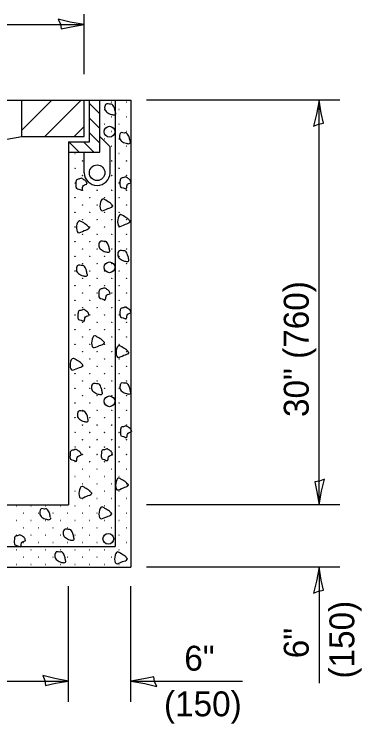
# Model space of a CAD drawing. Extents: x 100793 to 101473, y 99953 to 100393.
# Drawn here: x 101317.5 to 101357.3, y 100174.1 to 100255.3 of the extents above; entities that cross this region are included whole.
import ezdxf

# ---------------------------------------------------------------- set-up
doc = ezdxf.new("R2010")
doc.units = 0
for name, color, linetype in [('Design_PR_Roadway Dimensions', 7, 'Continuous'), ('Drainage_PR', 7, 'Continuous'), ('Level 11', 7, 'Continuous'), ('Level 43', 7, 'Continuous'), ('Level 52', 7, 'Continuous'), ('Removal_Items', 7, 'Continuous'), ('ROW_EX_Private Boundary Items', 7, 'Continuous')]:
    doc.layers.add(name, color=color, linetype=linetype)

msp = doc.modelspace()

# ---------------------------------------------------------------- linework, layer by layer
at = {"layer": 'Drainage_PR'}
for centre in [(101328.709, 100245.215), (101330.388, 100245.215), (101327.869, 100244.376), (101329.549, 100244.376), (101328.709, 100243.536), (101330.388, 100243.536), (101327.869, 100242.696), (101329.549, 100242.696), (101328.709, 100241.857), (101330.388, 100241.857), (101327.869, 100241.017), (101329.549, 100241.017), (101328.709, 100240.177), (101330.388, 100240.177), (101324.51, 100239.338), (101329.549, 100239.338), (101325.35, 100238.498), (101328.709, 100238.498), (101330.388, 100238.498), (101324.51, 100237.658), (101329.549, 100237.658), (101325.35, 100236.819), (101328.709, 100236.819), (101330.388, 100236.819), (101324.51, 100235.979), (101329.549, 100235.979), (101325.35, 100235.139), (101327.029, 100235.139), (101328.709, 100235.139), (101330.388, 100235.139), (101324.51, 100234.299), (101326.19, 100234.299), (101327.869, 100234.299), (101329.549, 100234.299), (101325.35, 100233.46), (101327.029, 100233.46), (101328.709, 100233.46), (101330.388, 100233.46), (101324.51, 100232.62), (101326.19, 100232.62), (101327.869, 100232.62), (101329.549, 100232.62), (101325.35, 100231.78), (101327.029, 100231.78), (101328.709, 100231.78), (101330.388, 100231.78), (101324.51, 100230.941), (101326.19, 100230.941), (101327.869, 100230.941), (101329.549, 100230.941), (101325.35, 100230.101), (101327.029, 100230.101), (101328.709, 100230.101), (101330.388, 100230.101), (101324.51, 100229.261), (101326.19, 100229.261), (101327.869, 100229.261), (101329.549, 100229.261), (101325.35, 100228.422), (101327.029, 100228.422), (101328.709, 100228.422), (101330.388, 100228.422), (101324.51, 100227.582), (101326.19, 100227.582), (101327.869, 100227.582), (101329.549, 100227.582), (101325.35, 100226.742), (101327.029, 100226.742), (101328.709, 100226.742), (101330.388, 100226.742), (101324.51, 100225.903), (101326.19, 100225.903), (101327.869, 100225.903), (101329.549, 100225.903), (101325.35, 100225.063), (101327.029, 100225.063), (101328.709, 100225.063), (101330.388, 100225.063), (101324.51, 100224.223), (101326.19, 100224.223), (101327.869, 100224.223), (101329.549, 100224.223), (101325.35, 100223.383), (101327.029, 100223.383), (101328.709, 100223.383), (101330.388, 100223.383), (101324.51, 100222.544), (101326.19, 100222.544), (101327.869, 100222.544), (101329.549, 100222.544), (101325.35, 100221.704), (101327.029, 100221.704), (101328.709, 100221.704), (101330.388, 100221.704), (101324.51, 100220.864), (101326.19, 100220.864), (101327.869, 100220.864), (101329.549, 100220.864), (101325.35, 100220.025), (101327.029, 100220.025), (101328.709, 100220.025), (101330.388, 100220.025), (101324.51, 100219.185), (101326.19, 100219.185), (101327.869, 100219.185), (101329.549, 100219.185), (101325.35, 100218.345), (101327.029, 100218.345), (101328.709, 100218.345), (101330.388, 100218.345), (101324.51, 100217.506), (101326.19, 100217.506), (101327.869, 100217.506), (101329.549, 100217.506), (101325.35, 100216.666), (101327.029, 100216.666), (101328.709, 100216.666), (101330.388, 100216.666), (101324.51, 100215.826), (101326.19, 100215.826), (101327.869, 100215.826), (101329.549, 100215.826), (101325.35, 100214.987), (101327.029, 100214.987), (101328.709, 100214.987), (101330.388, 100214.987), (101324.51, 100214.147), (101326.19, 100214.147), (101327.869, 100214.147), (101329.549, 100214.147), (101325.35, 100213.307), (101327.029, 100213.307), (101328.709, 100213.307), (101330.388, 100213.307), (101324.51, 100212.468), (101326.19, 100212.468), (101327.869, 100212.468), (101329.549, 100212.468), (101325.35, 100211.628), (101327.029, 100211.628), (101328.709, 100211.628), (101330.388, 100211.628), (101324.51, 100210.788), (101326.19, 100210.788), (101327.869, 100210.788), (101329.549, 100210.788), (101325.35, 100209.948), (101327.029, 100209.948), (101328.709, 100209.948), (101330.388, 100209.948), (101324.51, 100209.109), (101326.19, 100209.109), (101327.869, 100209.109), (101329.549, 100209.109), (101325.35, 100208.269), (101327.029, 100208.269), (101328.709, 100208.269), (101330.388, 100208.269), (101324.51, 100207.429), (101326.19, 100207.429), (101327.869, 100207.429), (101329.549, 100207.429), (101325.35, 100206.59), (101327.029, 100206.59), (101328.709, 100206.59), (101330.388, 100206.59), (101324.51, 100205.75), (101326.19, 100205.75), (101327.869, 100205.75), (101329.549, 100205.75), (101325.35, 100204.91), (101327.029, 100204.91), (101328.709, 100204.91), (101330.388, 100204.91), (101324.51, 100204.071), (101326.19, 100204.071), (101327.869, 100204.071), (101329.549, 100204.071), (101325.35, 100203.231), (101327.029, 100203.231), (101328.709, 100203.231), (101330.388, 100203.231), (101324.51, 100202.391), (101326.19, 100202.391), (101327.869, 100202.391), (101329.549, 100202.391), (101325.35, 100201.552), (101327.029, 100201.552), (101328.709, 100201.552), (101330.388, 100201.552), (101324.51, 100200.712), (101326.19, 100200.712), (101327.869, 100200.712), (101329.549, 100200.712), (101325.35, 100199.872), (101327.029, 100199.872), (101328.709, 100199.872), (101330.388, 100199.872), (101317.793, 100199.033), (101319.472, 100199.033), (101321.152, 100199.033), (101322.831, 100199.033), (101324.51, 100199.033), (101326.19, 100199.033), (101327.869, 100199.033), (101329.549, 100199.033), (101318.633, 100198.193), (101320.312, 100198.193), (101321.991, 100198.193), (101323.671, 100198.193), (101325.35, 100198.193), (101327.029, 100198.193), (101328.709, 100198.193), (101330.388, 100198.193), (101317.793, 100197.353), (101319.472, 100197.353), (101321.152, 100197.353), (101322.831, 100197.353), (101324.51, 100197.353), (101326.19, 100197.353), (101327.869, 100197.353), (101329.549, 100197.353), (101318.633, 100196.513), (101320.312, 100196.513), (101321.991, 100196.513), (101323.671, 100196.513), (101325.35, 100196.513), (101327.029, 100196.513), (101328.709, 100196.513), (101330.388, 100196.513), (101317.793, 100195.674), (101319.472, 100195.674), (101321.152, 100195.674), (101322.831, 100195.674), (101324.51, 100195.674), (101326.19, 100195.674), (101327.869, 100195.674), (101329.549, 100195.674), (101318.633, 100194.834), (101320.312, 100194.834), (101321.991, 100194.834), (101323.671, 100194.834), (101325.35, 100194.834), (101327.029, 100194.834), (101328.709, 100194.834), (101330.388, 100194.834), (101317.793, 100193.994), (101319.472, 100193.994), (101321.152, 100193.994), (101322.831, 100193.994), (101324.51, 100193.994), (101326.19, 100193.994), (101327.869, 100193.994), (101329.549, 100193.994), (101318.633, 100193.155), (101320.312, 100193.155), (101321.991, 100193.155), (101323.671, 100193.155), (101325.35, 100193.155), (101327.029, 100193.155), (101328.709, 100193.155), (101330.388, 100193.155), (101317.793, 100192.315), (101319.472, 100192.315), (101321.152, 100192.315), (101322.831, 100192.315), (101324.51, 100192.315), (101326.19, 100192.315), (101327.869, 100192.315), (101329.549, 100192.315)]:
    msp.add_circle(centre, 0.0119, dxfattribs=at)
at = {"layer": 'Level 11'}
for points in [[(101329.138, 100244.011), (101329.052, 100244.431), (101328.981, 100244.624), (101328.842, 100244.866), (101328.682, 100245.001), (101328.468, 100244.991), (101328.144, 100245.033), (101328.001, 100244.948), (101327.912, 100244.724), (101327.905, 100244.46), (101327.983, 100244.246), (101328.161, 100244.072), (101328.389, 100243.918), (101328.667, 100243.815), (101328.842, 100243.779), (101329.041, 100243.779), (101329.163, 100243.901), (101329.152, 100243.997)], [(101330.816, 100240.709), (101330.73, 100241.133), (101330.662, 100241.321), (101330.52, 100241.564), (101330.36, 100241.699), (101330.146, 100241.688), (101329.822, 100241.731), (101329.683, 100241.646), (101329.594, 100241.421), (101329.586, 100241.161), (101329.661, 100240.947), (101329.839, 100240.769), (101330.067, 100240.616), (101330.345, 100240.513), (101330.52, 100240.481), (101330.719, 100240.481), (101330.837, 100240.598), (101330.83, 100240.694)], [(101325.885, 100235.835), (101325.696, 100236.227), (101325.515, 100236.345), (101325.237, 100236.508), (101325.026, 100236.43), (101324.706, 100236.345), (101324.595, 100235.988), (101324.585, 100235.65), (101324.656, 100235.379), (101324.952, 100235.276), (101325.311, 100235.165), (101325.404, 100235.564), (101325.867, 100235.835)], [(101330.937, 100235.988), (101330.755, 100236.377), (101330.57, 100236.498), (101330.288, 100236.658), (101330.082, 100236.583), (101329.757, 100236.498), (101329.651, 100236.138), (101329.643, 100235.799), (101329.711, 100235.529), (101330.007, 100235.425), (101330.36, 100235.315), (101330.459, 100235.714), (101330.915, 100235.988)], [(101328.821, 100233.377), (101328.56, 100233.655), (101328.04, 100233.993), (101327.713, 100234.146), (101327.52, 100232.825), (101328.254, 100233.039), (101328.813, 100233.334), (101328.835, 100233.388)], [(101330.837, 100231.589), (101330.57, 100231.863), (101330.05, 100232.201), (101329.729, 100232.355), (101329.529, 100231.036), (101330.27, 100231.25), (101330.83, 100231.546), (101330.851, 100231.596)], [(101326.138, 100230.858), (101325.874, 100231.14), (101325.354, 100231.478), (101325.026, 100231.628), (101324.834, 100230.306), (101325.564, 100230.52), (101326.127, 100230.816), (101326.152, 100230.865)], [(101328.468, 100228.29), (101328.379, 100228.707), (101328.311, 100228.899), (101328.176, 100229.141), (101328.015, 100229.28), (101327.795, 100229.269), (101327.474, 100229.312), (101327.328, 100229.227), (101327.242, 100228.999), (101327.232, 100228.739), (101327.306, 100228.525), (101327.492, 100228.35), (101327.716, 100228.197), (101328.001, 100228.094), (101328.176, 100228.058), (101328.368, 100228.058), (101328.493, 100228.179), (101328.482, 100228.275)], [(101330.648, 100227.225), (101330.559, 100227.648), (101330.491, 100227.837), (101330.352, 100228.08), (101330.199, 100228.218), (101329.975, 100228.208), (101329.654, 100228.251), (101329.508, 100228.165), (101329.423, 100227.937), (101329.415, 100227.677), (101329.49, 100227.46), (101329.676, 100227.285), (101329.9, 100227.132), (101330.185, 100227.029), (101330.352, 100226.993), (101330.548, 100226.993), (101330.669, 100227.114), (101330.662, 100227.21)], [(101325.892, 100225.543), (101325.807, 100225.967), (101325.739, 100226.159), (101325.596, 100226.402), (101325.436, 100226.537), (101325.222, 100226.53), (101324.898, 100226.573), (101324.759, 100226.487), (101324.67, 100226.259), (101324.663, 100225.995), (101324.738, 100225.782), (101324.916, 100225.607), (101325.144, 100225.454), (101325.422, 100225.347), (101325.596, 100225.315), (101325.796, 100225.315), (101325.917, 100225.433), (101325.906, 100225.529)], [(101328.532, 100223.288), (101328.343, 100223.673), (101328.165, 100223.79), (101327.876, 100223.954), (101327.673, 100223.879), (101327.349, 100223.79), (101327.239, 100223.438), (101327.232, 100223.099), (101327.296, 100222.828), (101327.599, 100222.725), (101327.958, 100222.615), (101328.058, 100223.014), (101328.514, 100223.288)], [(101330.933, 100221.104), (101330.751, 100221.492), (101330.566, 100221.61), (101330.285, 100221.774), (101330.082, 100221.699), (101329.757, 100221.61), (101329.651, 100221.254), (101329.64, 100220.915), (101329.708, 100220.645), (101330.003, 100220.541), (101330.36, 100220.431), (101330.459, 100220.83), (101330.915, 100221.104)], [(101326.124, 100220.823), (101325.938, 100221.215), (101325.76, 100221.332), (101325.472, 100221.492), (101325.272, 100221.418), (101324.945, 100221.332), (101324.838, 100220.976), (101324.831, 100220.637), (101324.895, 100220.367), (101325.197, 100220.263), (101325.547, 100220.157), (101325.646, 100220.552), (101326.102, 100220.823)], [(101327.869, 100217.709), (101327.606, 100217.991), (101327.082, 100218.325), (101326.761, 100218.479), (101326.565, 100217.157), (101327.299, 100217.371), (101327.862, 100217.666), (101327.884, 100217.716)], [(101330.669, 100216.59), (101330.402, 100216.872), (101329.882, 100217.207), (101329.562, 100217.36), (101329.362, 100216.038), (101330.103, 100216.252), (101330.662, 100216.548), (101330.684, 100216.601)], [(101325.408, 100215.137), (101325.144, 100215.418), (101324.62, 100215.753), (101324.296, 100215.903), (101324.104, 100214.585), (101324.841, 100214.799), (101325.397, 100215.094), (101325.422, 100215.148)], [(101327.624, 100212.006), (101327.542, 100212.426), (101327.474, 100212.618), (101327.335, 100212.861), (101327.171, 100212.999), (101326.961, 100212.989), (101326.633, 100213.032), (101326.491, 100212.946), (101326.409, 100212.718), (101326.398, 100212.454), (101326.473, 100212.241), (101326.651, 100212.07), (101326.883, 100211.916), (101327.157, 100211.81), (101327.335, 100211.778), (101327.534, 100211.778), (101327.648, 100211.899), (101327.638, 100211.991)], [(101330.869, 100212.063), (101330.787, 100212.483), (101330.719, 100212.672), (101330.58, 100212.918), (101330.417, 100213.053), (101330.206, 100213.046), (101329.879, 100213.089), (101329.74, 100213.003), (101329.654, 100212.771), (101329.643, 100212.511), (101329.722, 100212.298), (101329.896, 100212.123), (101330.128, 100211.973), (101330.402, 100211.867), (101330.58, 100211.835), (101330.78, 100211.835), (101330.894, 100211.952), (101330.883, 100212.048)], [(101326.003, 100208.874), (101325.921, 100209.294), (101325.853, 100209.483), (101325.71, 100209.726), (101325.55, 100209.864), (101325.336, 100209.854), (101325.009, 100209.897), (101324.866, 100209.811), (101324.784, 100209.583), (101324.777, 100209.323), (101324.848, 100209.109), (101325.03, 100208.931), (101325.262, 100208.781), (101325.536, 100208.678), (101325.71, 100208.646), (101325.91, 100208.646), (101326.024, 100208.764), (101326.017, 100208.86)], [(101330.99, 100207.506), (101330.808, 100207.894), (101330.623, 100208.016), (101330.338, 100208.176), (101330.139, 100208.101), (101329.814, 100208.016), (101329.708, 100207.659), (101329.697, 100207.321), (101329.761, 100207.054), (101330.06, 100206.947), (101330.413, 100206.836), (101330.513, 100207.239), (101330.972, 100207.506)], [(101325.233, 100204.82), (101325.044, 100205.212), (101324.863, 100205.329), (101324.578, 100205.493), (101324.371, 100205.415), (101324.047, 100205.329), (101323.94, 100204.973), (101323.929, 100204.635), (101323.997, 100204.364), (101324.296, 100204.261), (101324.656, 100204.15), (101324.756, 100204.549), (101325.212, 100204.82)], [(101328.806, 100204.877), (101328.628, 100205.265), (101328.443, 100205.386), (101328.158, 100205.547), (101327.955, 100205.472), (101327.631, 100205.386), (101327.524, 100205.03), (101327.513, 100204.692), (101327.577, 100204.421), (101327.876, 100204.314), (101328.233, 100204.207), (101328.332, 100204.606), (101328.788, 100204.877)], [(101330.612, 100201.425), (101330.345, 100201.706), (101329.825, 100202.045), (101329.501, 100202.198), (101329.305, 100200.873), (101330.042, 100201.09), (101330.602, 100201.382), (101330.627, 100201.436)], [(101326.419, 100200.477), (101326.149, 100200.755), (101325.625, 100201.094), (101325.311, 100201.243), (101325.112, 100199.925), (101325.849, 100200.139), (101326.412, 100200.435), (101326.434, 100200.488)], [(101321.696, 100197.681), (101321.61, 100198.101), (101321.546, 100198.293), (101321.407, 100198.536), (101321.243, 100198.675), (101321.022, 100198.664), (101320.698, 100198.707), (101320.556, 100198.621), (101320.474, 100198.393), (101320.466, 100198.13), (101320.538, 100197.916), (101320.719, 100197.741), (101320.951, 100197.588), (101321.229, 100197.485), (101321.407, 100197.453), (101321.599, 100197.453), (101321.717, 100197.57), (101321.71, 100197.666)], [(101328.71, 100198.126), (101328.446, 100198.407), (101327.926, 100198.742), (101327.599, 100198.896), (101327.406, 100197.574), (101328.14, 100197.788), (101328.699, 100198.083), (101328.724, 100198.133)], [(101318.846, 100195.03), (101318.667, 100195.419), (101318.482, 100195.54), (101318.201, 100195.7), (101317.994, 100195.625), (101317.673, 100195.54), (101317.563, 100195.18), (101317.549, 100194.841), (101317.62, 100194.571), (101317.916, 100194.467), (101318.279, 100194.357), (101318.375, 100194.756), (101318.831, 100195.03)], [(101324.378, 100195.329), (101324.293, 100195.753), (101324.232, 100195.942), (101324.09, 100196.184), (101323.926, 100196.323), (101323.715, 100196.313), (101323.388, 100196.355), (101323.245, 100196.27), (101323.163, 100196.042), (101323.153, 100195.782), (101323.227, 100195.568), (101323.406, 100195.394), (101323.637, 100195.24), (101323.911, 100195.137), (101324.09, 100195.101), (101324.289, 100195.101), (101324.403, 100195.223), (101324.392, 100195.315)], [(101323.43, 100192.754), (101323.345, 100193.178), (101323.277, 100193.37), (101323.142, 100193.612), (101322.978, 100193.748), (101322.757, 100193.741), (101322.433, 100193.783), (101322.29, 100193.698), (101322.205, 100193.47), (101322.198, 100193.206), (101322.273, 100192.992), (101322.454, 100192.818), (101322.682, 100192.665), (101322.964, 100192.558), (101323.142, 100192.529), (101323.334, 100192.529), (101323.452, 100192.643), (101323.445, 100192.74)], [(101330.498, 100192.978), (101330.242, 100193.256), (101329.718, 100193.595), (101329.391, 100193.748), (101329.198, 100192.43), (101329.932, 100192.64), (101330.491, 100192.935), (101330.513, 100192.985)]]:
    msp.add_spline(points, degree=3, dxfattribs=at)
at = {"layer": 'Level 43'}
for p, q in [((101325.55, 100248.411), (101325.55, 100255.285)), ((101276.861, 100254.098), (101325.55, 100254.098)), ((101354.817, 100245.443), (101332.674, 100245.443)), ((101352.442, 100199.13), (101352.442, 100245.443)), ((101354.817, 100199.131), (101332.674, 100199.131)), ((101354.817, 100192.006), (101332.674, 100192.006)), ((101352.442, 100192.005), (101352.442, 100178.75)), ((101323.769, 100176.605), (101323.769, 100189.847)), ((101330.894, 100176.605), (101330.894, 100189.847)), ((101278.643, 100178.98), (101323.769, 100178.98)), ((101330.894, 100178.98), (101343.669, 100178.98))]:
    msp.add_line(p, q, dxfattribs=at)
for points in [[(101322.581, 100254.719), (101322.824, 100254.149), (101322.916, 100253.601), (101324.066, 100253.84), (101325.55, 100254.098), (101323.966, 100254.386)], [(101351.821, 100242.476), (101352.391, 100242.717), (101352.939, 100242.81), (101352.699, 100243.959), (101352.442, 100245.443), (101352.154, 100243.86)], [(101353.063, 100202.098), (101352.492, 100201.857), (101351.946, 100201.763), (101352.185, 100200.615), (101352.442, 100199.131), (101352.73, 100200.714)], [(101351.82, 100189.038), (101352.39, 100189.279), (101352.937, 100189.373), (101352.699, 100190.521), (101352.441, 100192.006), (101352.153, 100190.423)], [(101320.8, 100179.601), (101321.042, 100179.031), (101321.135, 100178.484), (101322.285, 100178.722), (101323.769, 100178.98), (101322.185, 100179.269)], [(101333.863, 100178.359), (101333.62, 100178.929), (101333.528, 100179.476), (101332.378, 100179.238), (101330.894, 100178.98), (101332.478, 100178.691)]]:
    msp.add_lwpolyline(points, close=True, dxfattribs=at)
at = {"layer": 'Level 52'}
for p, q in [((101271.518, 100245.443), (101330.894, 100245.443)), ((101318.425, 100241.289), (101318.425, 100245.443)), ((101325.55, 100241.289), (101325.55, 100245.443)), ((101326.145, 100240.694), (101326.145, 100245.443)), ((101327.331, 100239.508), (101327.331, 100245.443)), ((101329.116, 100245.443), (101329.116, 100194.378)), ((101330.894, 100245.443), (101330.894, 100192.006)), ((101304.77, 100238.913), (101318.425, 100241.289)), ((101318.425, 100241.289), (101325.55, 100241.289)), ((101323.769, 100241.289), (101325.55, 100241.289)), ((101328.525, 100240.099), (101327.331, 100241.289)), ((101323.769, 100240.694), (101323.769, 100199.131)), ((101323.769, 100240.694), (101326.145, 100240.694)), ((101328.521, 100237.132), (101328.525, 100240.099)), ((101323.769, 100239.508), (101327.331, 100239.508)), ((101325.55, 100237.132), (101325.55, 100239.508)), ((101278.643, 100199.131), (101323.769, 100199.131)), ((101273.299, 100194.378), (101329.116, 100194.378)), ((101271.518, 100192.006), (101330.894, 100192.006))]:
    msp.add_line(p, q, dxfattribs=at)
msp.add_circle((101327.035, 100237.147), 0.891, dxfattribs=at)
msp.add_arc((101327.035, 100237.186), 1.484, 182.15331, 357.84841, dxfattribs=at)
at = {"layer": 'Removal_Items'}
for points in [[(101318.425, 100242.016), (101321.852, 100245.443)], [(101318.425, 100245.375), (101318.496, 100245.443)], [(101321.054, 100241.289), (101325.215, 100245.443)], [(101327.331, 100243.879), (101326.145, 100245.066)], [(101327.331, 100242.201), (101326.145, 100243.388)], [(101324.414, 100241.289), (101325.55, 100242.426)], [(101327.331, 100240.52), (101326.145, 100241.706)], [(101324.987, 100239.508), (101323.797, 100240.694)], [(101326.669, 100239.508), (101325.479, 100240.694)]]:
    msp.add_lwpolyline(points, dxfattribs=at)
at = {"layer": 'ROW_EX_Private Boundary Items'}
for centre in [(101328.45, 100241.838), (101328.45, 100226.32), (101328.45, 100210.987), (101328.318, 100195.251)]:
    msp.add_circle(centre, 0.618, dxfattribs=at)

# ---------------------------------------------------------------- texts
at = {"layer": 'Design_PR_Roadway Dimensions'}
for s, p in [('30" (760)', (101351.255, 100209.192)), ('(150)', (101356.481, 100179.264)), ('6"', (101351.256, 100181.587))]:
    msp.add_text(s, height=2.85, rotation=90, dxfattribs=at).set_placement(p)
for s, p in [('6"', (101337.013, 100180.169)), ('(150)', (101334.69, 100174.944))]:
    msp.add_text(s, height=2.85, dxfattribs=at).set_placement(p)

doc.saveas('drawing.dxf')
